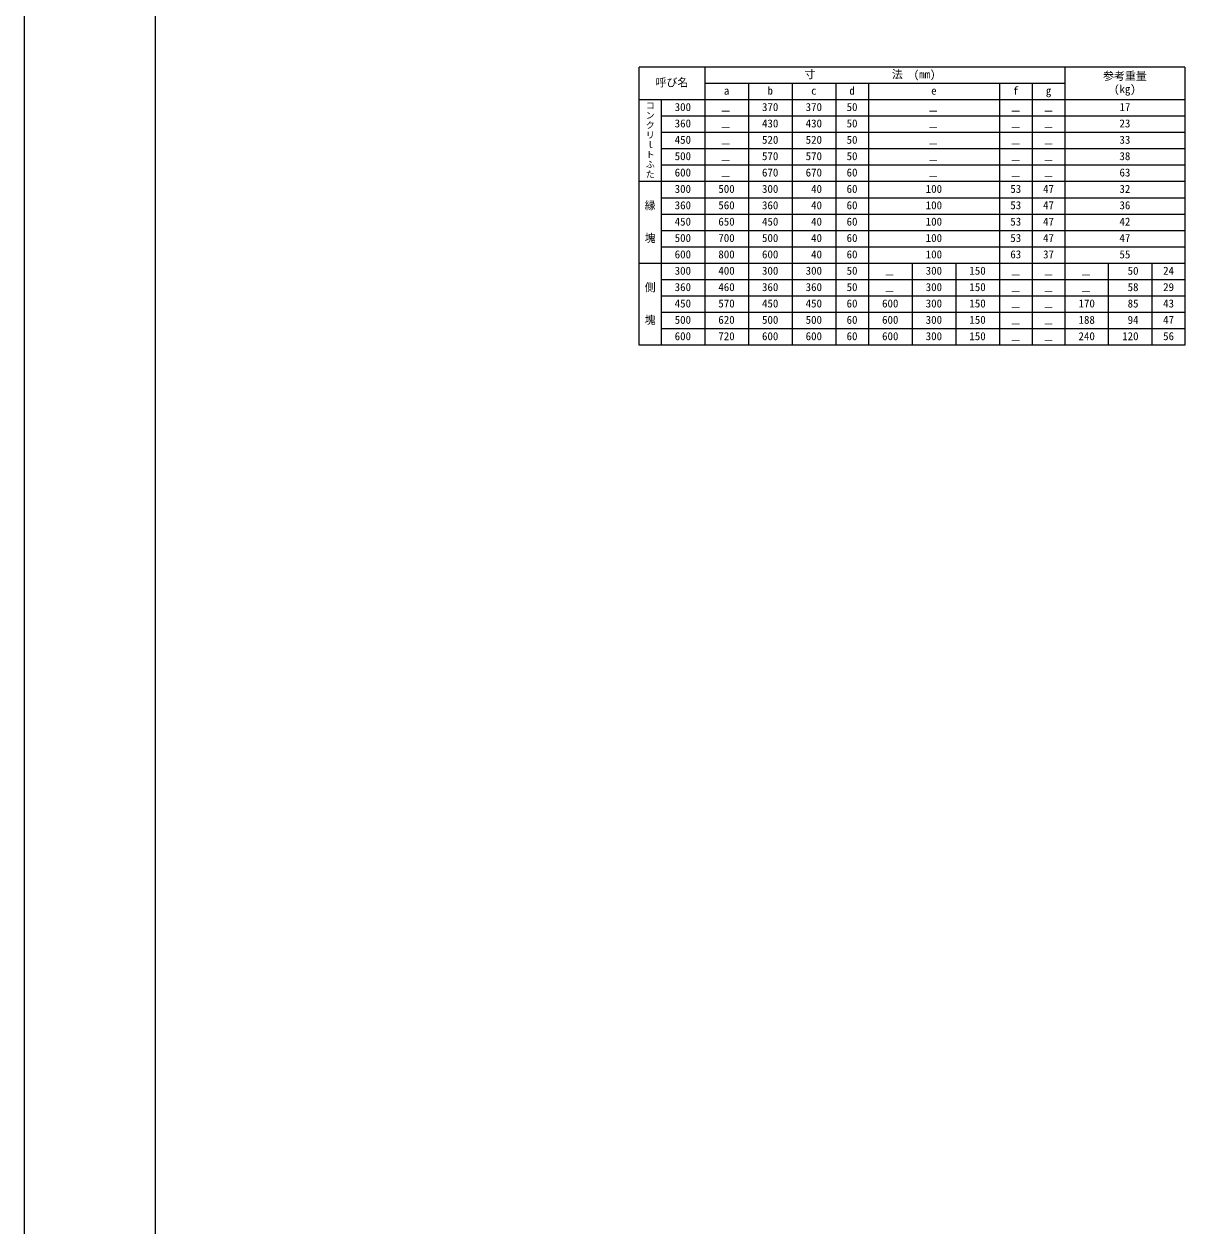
# Model space of a CAD drawing. Units: millimetres, scale not verified. Extents: x 15 to 25215, y 0 to 17820.
# Drawn here: x 15 to 5333, y 5507 to 11015 of the extents above; entities that cross this region are included whole.
import ezdxf
from ezdxf.enums import TextEntityAlignment as Align

# ---------------------------------------------------------------- set-up
doc = ezdxf.new("R2010")
doc.units = ezdxf.units.MM
doc.header["$LTSCALE"] = 30
for name, color, linetype, lineweight in [('Defpoints_3', 5, 'Continuous', 25), ('HYO', 3, 'Continuous', 25), ('TXT', 7, 'Continuous', 25), ('WAKU', 3, 'Continuous', 13)]:
    doc.layers.add(name, color=color, linetype=linetype, lineweight=lineweight)
doc.styles.add('ＭＳ ゴシック', font='')
doc.styles.get('ＭＳ ゴシック').set_extended_font_data('MS Gothic')

msp = doc.modelspace()

# ---------------------------------------------------------------- linework, layer by layer
at = {"layer": 'Defpoints_3'}
msp.add_line((15, 17820), (15, 0), dxfattribs=at)
at = {"layer": 'HYO'}
for p, q in [((2833.07, 9542.63), (2833.07, 10817.65)), ((5333.07, 10817.65), (2833.07, 10817.65)), ((3133.07, 10817.65), (3133.07, 9542.63)), ((4783.07, 10817.65), (4783.07, 9542.63)), ((5333.07, 10817.65), (5333.07, 9542.63)), ((4783.07, 10742.65), (3133.07, 10742.65)), ((3333.07, 10742.65), (3333.07, 9542.63)), ((3533.07, 10742.65), (3533.07, 9542.63)), ((3733.07, 10742.65), (3733.07, 9542.63)), ((3883.07, 10742.65), (3883.07, 9542.63)), ((4483.07, 10742.65), (4483.07, 9542.63)), ((4633.07, 10742.65), (4633.07, 9542.63)), ((5333.07, 10667.65), (2833.07, 10667.65)), ((2933.07, 10667.65), (2933.07, 9542.63)), ((5333.07, 10592.64), (2933.07, 10592.64)), ((5333.07, 10517.64), (2933.07, 10517.64)), ((5333.07, 10442.64), (2933.07, 10442.64)), ((5333.07, 10367.64), (2933.07, 10367.64)), ((5333.07, 10292.64), (2833.07, 10292.64)), ((5333.07, 10217.64), (2933.07, 10217.64)), ((5333.07, 10142.64), (2933.07, 10142.64)), ((5333.07, 10067.64), (2933.07, 10067.64)), ((5333.07, 9992.64), (2933.07, 9992.64)), ((5333.07, 9917.63), (2833.07, 9917.63)), ((4083.07, 9917.63), (4083.07, 9542.63)), ((4283.07, 9917.63), (4283.07, 9542.63)), ((4983.07, 9542.63), (4983.07, 9917.63)), ((5183.07, 9542.63), (5183.07, 9917.63)), ((5333.07, 9842.63), (2933.07, 9842.63)), ((5333.07, 9767.63), (2933.07, 9767.63)), ((5333.07, 9692.63), (2933.07, 9692.63)), ((5333.07, 9617.63), (2933.07, 9617.63)), ((5333.07, 9542.63), (2833.07, 9542.63))]:
    msp.add_line(p, q, dxfattribs=at)
at = {"layer": 'WAKU'}
msp.add_line((615, 17220), (615, 600), dxfattribs=at)

# ---------------------------------------------------------------- texts
at = {"layer": 'TXT', "style": 'ＭＳ ゴシック'}
for s, height, p in [('寸\u3000\u3000\u3000\u3000\u3000\u3000\u3000法\u3000(mm)', 36.66, (3590.37, 10755.15)), ('参考重量', 36.66, (4958.07, 10747.65)), ('呼び名', 36.66, (2908.07, 10717.65)), ('(kg)', 36.66, (5008.07, 10687.65)), ('a', 36.66, (3220.57, 10680.15)), ('b', 36.66, (3420.57, 10680.15)), ('c', 36.66, (3620.57, 10680.15)), ('d', 36.66, (3795.57, 10680.15)), ('e', 36.66, (4170.57, 10680.15)), ('f', 36.66, (4545.57, 10680.15)), ('g', 36.66, (4695.57, 10680.15)), ('コ', 29.33, (2863.07, 10617.64)), ('300', 36.66, (2995.57, 10605.15)), ('370', 36.66, (3395.57, 10605.15)), ('370', 36.66, (3595.57, 10605.15)), ('50', 36.66, (3783.07, 10605.15)), ('17', 36.66, (5033.07, 10605.15)), ('ン', 29.33, (2863.07, 10572.64)), ('360', 36.66, (2995.57, 10530.14)), ('－', 36.66, (3204.56, 10585.04)), ('430', 36.66, (3395.57, 10530.14)), ('430', 36.66, (3595.57, 10530.14)), ('50', 36.66, (3783.07, 10530.14)), ('－', 36.66, (4154.56, 10585.04)), ('－', 36.66, (4533.07, 10585.04)), ('－', 36.66, (4683.07, 10585.04)), ('23', 36.66, (5033.07, 10530.14)), ('ク', 29.33, (2863.07, 10527.64)), ('リ', 29.33, (2863.07, 10482.64)), ('－', 36.66, (3204.56, 10510.04)), ('－', 36.66, (4154.56, 10510.04)), ('－', 36.66, (4533.07, 10510.04)), ('－', 36.66, (4683.07, 10510.04)), ('ｌ', 29.33, (2863.07, 10437.64)), ('450', 36.66, (2995.57, 10455.14)), ('－', 36.66, (3204.56, 10435.04)), ('520', 36.66, (3395.57, 10455.14)), ('520', 36.66, (3595.57, 10455.14)), ('50', 36.66, (3783.07, 10455.14)), ('－', 36.66, (4154.56, 10435.04)), ('－', 36.66, (4533.07, 10435.04)), ('－', 36.66, (4683.07, 10435.04)), ('33', 36.66, (5033.07, 10455.14)), ('ト', 29.33, (2863.07, 10392.64)), ('500', 36.66, (2995.57, 10380.14)), ('570', 36.66, (3395.57, 10380.14)), ('570', 36.66, (3595.57, 10380.14)), ('50', 36.66, (3783.07, 10380.14)), ('38', 36.66, (5033.07, 10380.14)), ('ふ', 29.33, (2863.07, 10347.64)), ('－', 36.66, (3204.56, 10360.04)), ('－', 36.66, (4154.56, 10360.04)), ('－', 36.66, (4533.07, 10360.04)), ('－', 36.66, (4683.07, 10360.04)), ('た', 29.33, (2863.07, 10302.64)), ('600', 36.66, (2995.57, 10305.14)), ('－', 36.66, (3204.56, 10285.04)), ('670', 36.66, (3395.57, 10305.14)), ('670', 36.66, (3595.57, 10305.14)), ('60', 36.66, (3783.07, 10305.14)), ('－', 36.66, (4154.56, 10285.04)), ('－', 36.66, (4533.07, 10285.04)), ('－', 36.66, (4683.07, 10285.04)), ('63', 36.66, (5033.07, 10305.14)), ('300', 36.66, (2995.57, 10230.14)), ('500', 36.66, (3195.57, 10230.14)), ('300', 36.66, (3395.57, 10230.14)), (' 40', 36.66, (3595.57, 10230.03)), ('60', 36.66, (3783.07, 10230.14)), ('100', 36.66, (4145.57, 10230.14)), ('53', 36.66, (4533.07, 10230.14)), ('47', 36.66, (4683.07, 10230.14)), ('32', 36.66, (5033.07, 10230.14)), ('縁', 36.66, (2858.07, 10154.03)), ('360', 36.66, (2995.57, 10155.14)), ('560', 36.66, (3195.57, 10155.14)), ('360', 36.66, (3395.57, 10155.14)), (' 40', 36.66, (3595.57, 10155.03)), ('60', 36.66, (3783.07, 10155.14)), ('100', 36.66, (4145.57, 10155.14)), ('53', 36.66, (4533.07, 10155.14)), ('47', 36.66, (4683.07, 10155.14)), ('36', 36.66, (5033.07, 10155.14)), ('450', 36.66, (2995.57, 10080.14)), ('650', 36.66, (3195.57, 10080.14)), ('450', 36.66, (3395.57, 10080.14)), (' 40', 36.66, (3595.57, 10080.02)), ('60', 36.66, (3783.07, 10080.14)), ('100', 36.66, (4145.57, 10080.14)), ('53', 36.66, (4533.07, 10080.14)), ('47', 36.66, (4683.07, 10080.14)), ('42', 36.66, (5033.07, 10080.14)), ('塊', 36.66, (2858.07, 10004.26)), ('500', 36.66, (2995.57, 10005.14)), ('700', 36.66, (3195.57, 10005.14)), ('500', 36.66, (3395.57, 10005.14)), (' 40', 36.66, (3595.57, 10005.02)), ('60', 36.66, (3783.07, 10005.14)), ('100', 36.66, (4145.57, 10005.14)), ('53', 36.66, (4533.07, 10005.14)), ('47', 36.66, (4683.07, 10005.14)), ('47', 36.66, (5033.07, 10005.14)), ('600', 36.66, (2995.57, 9930.14)), ('800', 36.66, (3195.57, 9930.14)), ('600', 36.66, (3395.57, 9930.14)), (' 40', 36.66, (3595.57, 9930.02)), ('60', 36.66, (3783.07, 9930.14)), ('100', 36.66, (4145.57, 9930.14)), ('63', 36.66, (4533.07, 9930.14)), ('37', 36.66, (4683.07, 9930.14)), ('55', 36.66, (5033.07, 9930.14)), ('300', 36.66, (2995.57, 9855.13)), ('400', 36.66, (3195.57, 9855.13)), ('300', 36.66, (3395.57, 9855.13)), ('300', 36.66, (3595.57, 9855.13)), ('50', 36.66, (3783.07, 9855.13)), ('－', 36.66, (3954.56, 9835.03)), ('300', 36.66, (4145.57, 9855.13)), ('150', 36.66, (4345.57, 9855.13)), ('－', 36.66, (4533.07, 9835.03)), ('－', 36.66, (4683.06, 9835.03)), ('－', 36.66, (4854.56, 9835.03)), (' 50', 36.66, (5045.57, 9855.02)), ('24', 36.66, (5233.07, 9855.13)), ('側', 36.66, (2858.07, 9778.8)), ('360', 36.66, (2995.57, 9780.13)), ('460', 36.66, (3195.57, 9780.13)), ('360', 36.66, (3395.57, 9780.13)), ('360', 36.66, (3595.57, 9780.13)), ('50', 36.66, (3783.07, 9780.13)), ('300', 36.66, (4145.57, 9780.13)), ('150', 36.66, (4345.57, 9780.13)), (' 58', 36.66, (5045.57, 9780.02)), ('29', 36.66, (5233.07, 9780.13)), ('450', 36.66, (2995.57, 9705.13)), ('570', 36.66, (3195.57, 9705.13)), ('450', 36.66, (3395.57, 9705.13)), ('450', 36.66, (3595.57, 9705.13)), ('60', 36.66, (3783.07, 9705.13)), ('600', 36.66, (3945.57, 9705.13)), ('－', 36.66, (3954.56, 9760.03)), ('300', 36.66, (4145.57, 9705.13)), ('150', 36.66, (4345.57, 9705.13)), ('－', 36.66, (4533.07, 9760.03)), ('－', 36.66, (4683.06, 9760.03)), ('170', 36.66, (4845.57, 9705.13)), ('－', 36.66, (4854.56, 9760.03)), (' 85', 36.66, (5045.57, 9705.02)), ('43', 36.66, (5233.07, 9705.13)), ('－', 36.66, (4533.07, 9685.03)), ('－', 36.66, (4683.06, 9685.03)), ('塊', 36.66, (2858.07, 9629.25)), ('500', 36.66, (2995.57, 9630.13)), ('620', 36.66, (3195.57, 9630.13)), ('500', 36.66, (3395.57, 9630.13)), ('500', 36.66, (3595.57, 9630.13)), ('60', 36.66, (3783.07, 9630.13)), ('600', 36.66, (3945.57, 9630.13)), ('300', 36.66, (4145.57, 9630.13)), ('150', 36.66, (4345.57, 9630.13)), ('－', 36.66, (4533.07, 9610.03)), ('－', 36.66, (4683.06, 9610.03)), ('188', 36.66, (4845.57, 9630.13)), (' 94', 36.66, (5045.57, 9630.02)), ('47', 36.66, (5233.07, 9630.13)), ('600', 36.66, (2995.57, 9555.13)), ('720', 36.66, (3195.57, 9555.13)), ('600', 36.66, (3395.57, 9555.13)), ('600', 36.66, (3595.57, 9555.13)), ('60', 36.66, (3783.07, 9555.13)), ('600', 36.66, (3945.57, 9555.13)), ('300', 36.66, (4145.57, 9555.13)), ('150', 36.66, (4345.57, 9555.13)), ('240', 36.66, (4845.57, 9555.13)), ('120', 36.66, (5045.57, 9555.13)), ('56', 36.66, (5233.07, 9555.13)), ('－', 36.66, (4533.07, 9535.03)), ('－', 36.66, (4683.06, 9535.03))]:
    msp.add_text(s, height=height, dxfattribs=at).set_placement(p, align=Align.BOTTOM_LEFT)

doc.saveas('drawing.dxf')
